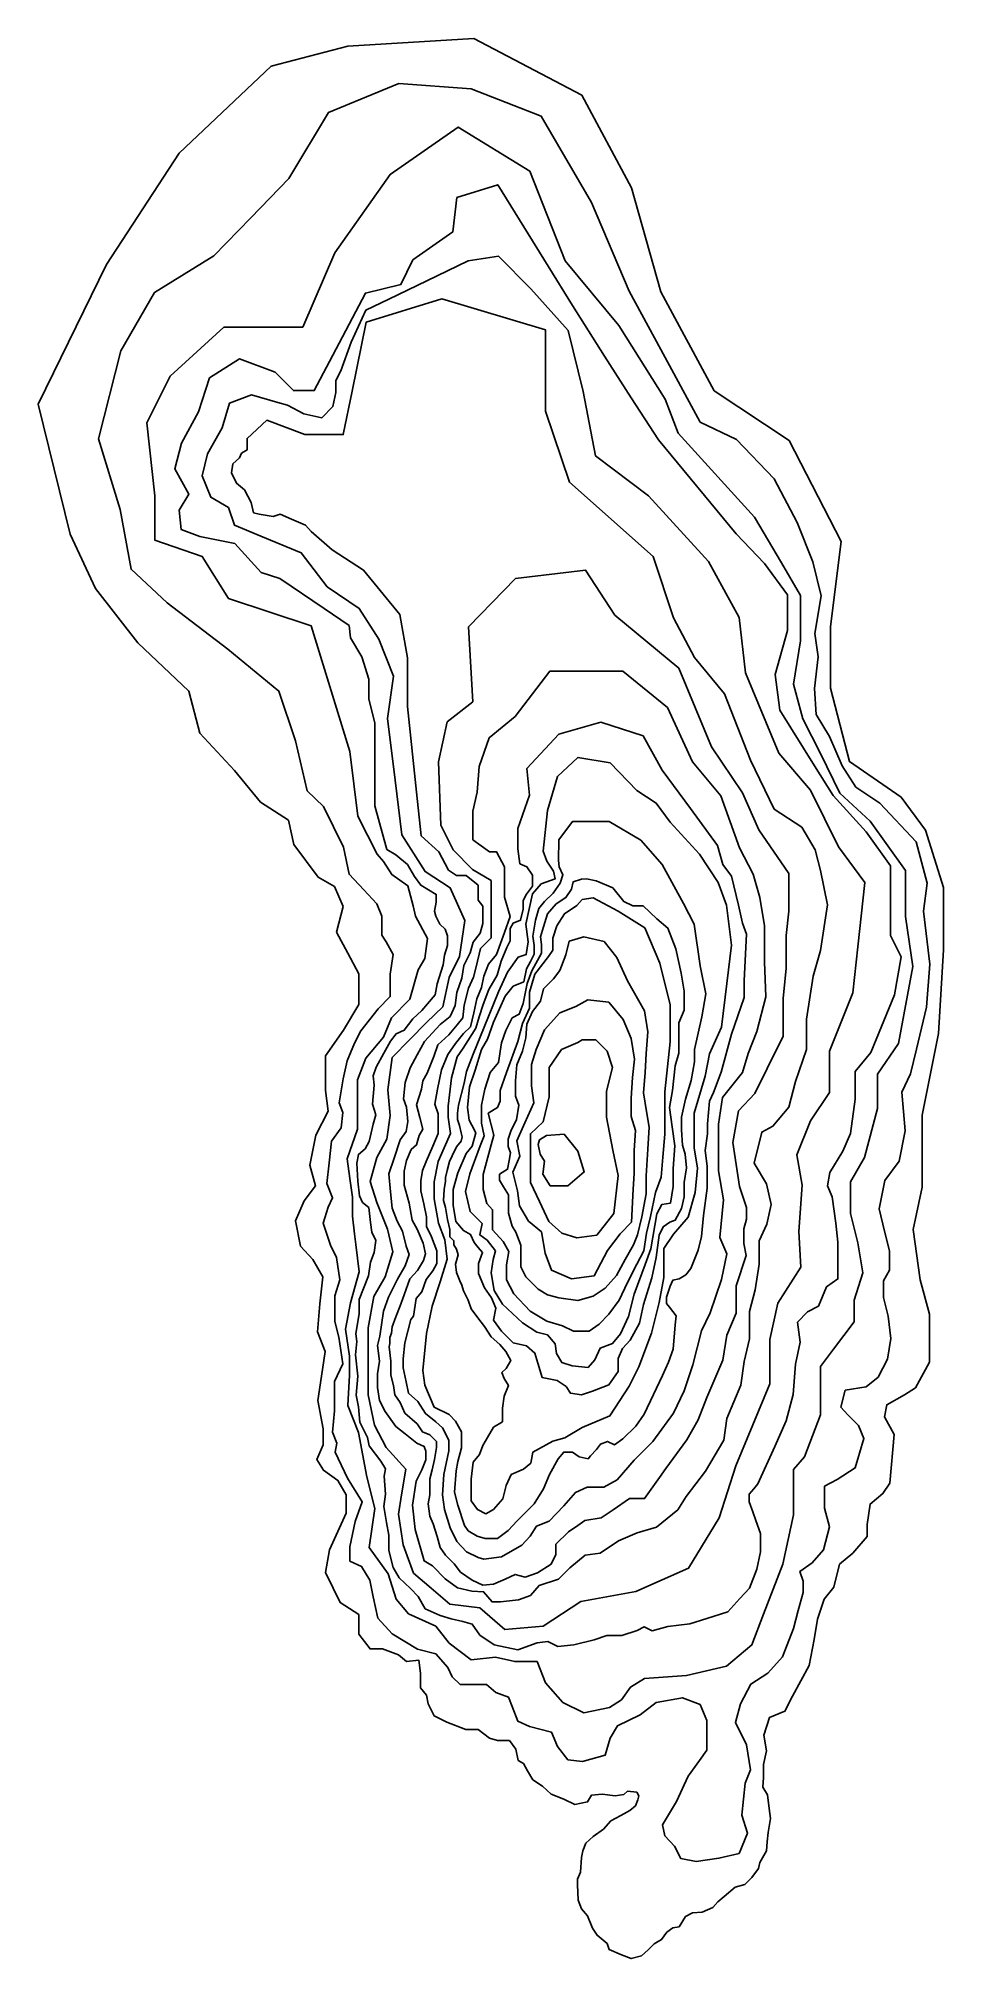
# Model space of a CAD drawing. Header units: metres. Extents: x 1046672 to 1051985, y 226889 to 238155.
import ezdxf

# ---------------------------------------------------------------- set-up
doc = ezdxf.new("R2010")
doc.units = ezdxf.units.M
doc.layers.add('Sample_BaseLayer', color=50, linetype='Continuous')

msp = doc.modelspace()

# ---------------------------------------------------------------- linework, layer by layer
at = {"layer": 'Sample_BaseLayer', "flags": 128}
for points in [[(1048140, 233568), (1048172, 233425), (1048315, 233234), (1048411, 233179), (1048462, 233062), (1048422, 232911), (1048488, 232788), (1048553, 232666), (1048553, 232487), (1048464, 232336), (1048358, 232185), (1048358, 231982), (1048374, 231861), (1048300, 231720), (1048265, 231545), (1048298, 231423), (1048232, 231335), (1048181, 231217), (1048211, 231069), (1048283, 230991), (1048341, 230889), (1048325, 230731), (1048310, 230567), (1048356, 230451), (1048340, 230345), (1048312, 230163), (1048343, 229998), (1048343, 229904), (1048306, 229817), (1048346, 229754), (1048430, 229695), (1048478, 229609), (1048478, 229551), (1048479, 229502), (1048381, 229287), (1048357, 229155), (1048402, 229062), (1048443, 228978), (1048553, 228907), (1048553, 228792), (1048619, 228706), (1048692, 228706), (1048786, 228672), (1048833, 228632), (1048905, 228640), (1048915, 228563), (1048915, 228478), (1048950, 228435), (1048960, 228384), (1048996, 228313), (1049069, 228276), (1049182, 228233), (1049254, 228233), (1049320, 228182), (1049367, 228169), (1049437, 228169), (1049474, 228118), (1049489, 228052), (1049519, 228033), (1049544, 227990), (1049575, 227938), (1049631, 227901), (1049681, 227854), (1049756, 227825), (1049821, 227793), (1049896, 227808), (1049918, 227847), (1049981, 227854), (1050057, 227843), (1050108, 227852), (1050129, 227871), (1050184, 227866), (1050197, 227843), (1050190, 227821), (1050176, 227786), (1050143, 227757), (1050090, 227728), (1050033, 227697), (1049989, 227648), (1049929, 227605), (1049885, 227567), (1049867, 227521), (1049860, 227482), (1049854, 227395), (1049837, 227354), (1049837, 227321), (1049841, 227231), (1049860, 227180), (1049895, 227139), (1049925, 227068), (1049952, 227026), (1050010, 226977), (1050022, 226942), (1050095, 226910), (1050152, 226889), (1050213, 226906), (1050251, 226940), (1050287, 226975), (1050330, 227000), (1050361, 227043), (1050396, 227069), (1050433, 227075), (1050471, 227135), (1050512, 227158), (1050568, 227161), (1050630, 227188), (1050660, 227221), (1050698, 227254), (1050762, 227307), (1050819, 227324), (1050860, 227365), (1050899, 227417), (1050907, 227453), (1050945, 227521), (1050950, 227574), (1050955, 227629), (1050969, 227710), (1050961, 227769), (1050951, 227850), (1050924, 227894), (1050929, 227952), (1050929, 228028), (1050945, 228108), (1050930, 228200), (1050964, 228304), (1051054, 228341), (1051099, 228428), (1051197, 228608), (1051226, 228762), (1051245, 228881), (1051284, 228997), (1051340, 229068), (1051374, 229203), (1051453, 229268), (1051537, 229366), (1051537, 229436), (1051554, 229556), (1051629, 229617), (1051670, 229678), (1051695, 229963), (1051639, 230068), (1051651, 230138), (1051756, 230196), (1051821, 230238), (1051902, 230388), (1051902, 230670), (1051847, 230872), (1051806, 231166), (1051859, 231416), (1051859, 231838), (1051955, 232317), (1051985, 232808), (1051985, 233174), (1051879, 233509), (1051736, 233704), (1051432, 233912), (1051322, 234343), (1051322, 234705), (1051384, 235204), (1051078, 235797), (1050639, 236088), (1050326, 236668), (1050154, 237279), (1049862, 237822), (1049228, 238155), (1048489, 238110), (1048038, 237993), (1047499, 237482), (1047073, 236828), (1046672, 236010), (1046858, 235246), (1047007, 234928), (1047257, 234609), (1047556, 234326), (1047619, 234079), (1047824, 233860), (1047976, 233675), (1048140, 233568)], [(1048415, 229861), (1048486, 229708), (1048573, 229568), (1048532, 229454), (1048501, 229305), (1048501, 229221), (1048569, 229190), (1048617, 229109), (1048638, 229011), (1048665, 228886), (1048749, 228795), (1048898, 228705), (1049006, 228677), (1049076, 228597), (1049101, 228542), (1049147, 228498), (1049217, 228498), (1049302, 228498), (1049358, 228450), (1049432, 228422), (1049453, 228368), (1049487, 228281), (1049554, 228251), (1049684, 228217), (1049719, 228133), (1049780, 228056), (1049865, 228046), (1049999, 228083), (1050028, 228183), (1050071, 228254), (1050204, 228319), (1050298, 228391), (1050452, 228419), (1050556, 228379), (1050595, 228285), (1050595, 228111), (1050552, 228052), (1050486, 227960), (1050417, 227810), (1050336, 227673), (1050349, 227610), (1050405, 227549), (1050443, 227476), (1050533, 227459), (1050666, 227478), (1050785, 227506), (1050834, 227624), (1050800, 227730), (1050821, 227919), (1050852, 227996), (1050828, 228144), (1050763, 228275), (1050793, 228384), (1050854, 228500), (1050953, 228563), (1051039, 228660), (1051105, 228826), (1051132, 228931), (1051160, 229036), (1051160, 229104), (1051142, 229161), (1051214, 229211), (1051281, 229288), (1051316, 229423), (1051286, 229532), (1051286, 229660), (1051361, 229700), (1051467, 229768), (1051517, 229940), (1051485, 230016), (1051424, 230080), (1051382, 230125), (1051408, 230224), (1051530, 230244), (1051602, 230301), (1051656, 230406), (1051676, 230528), (1051660, 230658), (1051632, 230767), (1051632, 230865), (1051668, 230928), (1051668, 231041), (1051639, 231156), (1051607, 231288), (1051641, 231454), (1051725, 231568), (1051760, 231746), (1051740, 231972), (1051790, 232080), (1051826, 232224), (1051885, 232472), (1051905, 232723), (1051867, 233034), (1051888, 233198), (1051825, 233441), (1051610, 233668), (1051470, 233763), (1051390, 233887), (1051315, 234060), (1051238, 234188), (1051227, 234341), (1051248, 234527), (1051230, 234664), (1051267, 234885), (1051218, 235085), (1051125, 235316), (1050990, 235572), (1050770, 235803), (1050557, 235904), (1050326, 236330), (1050139, 236673), (1049919, 237193), (1049624, 237700), (1049212, 237860), (1048787, 237891), (1048376, 237721), (1048143, 237333), (1047919, 237102), (1047703, 236879), (1047354, 236665), (1047157, 236322), (1047025, 235805), (1047152, 235392), (1047216, 235041), (1047428, 234843), (1047785, 234572), (1048083, 234326), (1048181, 234034), (1048250, 233741), (1048346, 233649), (1048463, 233410), (1048496, 233251), (1048582, 233159), (1048658, 233078), (1048689, 233005), (1048689, 232894), (1048713, 232854), (1048755, 232781), (1048738, 232665), (1048738, 232533), (1048667, 232462), (1048564, 232333), (1048527, 232260), (1048484, 232156), (1048462, 232051), (1048438, 231909), (1048459, 231854), (1048449, 231764), (1048392, 231685), (1048379, 231557), (1048365, 231436), (1048399, 231352), (1048374, 231297), (1048344, 231204), (1048386, 231075), (1048422, 231003), (1048441, 230871), (1048412, 230778), (1048412, 230627), (1048436, 230535), (1048460, 230378), (1048410, 230275), (1048410, 230102), (1048398, 229978), (1048424, 229913), (1048415, 229861)], [(1048660, 233369), (1048547, 233592), (1048500, 233972), (1048359, 234430), (1048274, 234708), (1047789, 234869), (1047634, 235115), (1047355, 235212), (1047355, 235471), (1047308, 235900), (1047446, 236173), (1047761, 236462), (1048224, 236462), (1048412, 236897), (1048737, 237357), (1049137, 237635), (1049556, 237376), (1049765, 236850), (1050080, 236470), (1050351, 236039), (1050428, 235840), (1050875, 235347), (1051033, 235078), (1051145, 234886), (1051145, 234621), (1051104, 234367), (1051159, 234163), (1051262, 233959), (1051377, 233727), (1051554, 233562), (1051761, 233273), (1051761, 233003), (1051805, 232709), (1051720, 232259), (1051598, 232078), (1051598, 231877), (1051520, 231590), (1051438, 231446), (1051438, 231260), (1051482, 231088), (1051511, 230912), (1051461, 230752), (1051461, 230625), (1051339, 230465), (1051262, 230363), (1051262, 230079), (1051169, 229832), (1051104, 229759), (1051104, 229493), (1051042, 229203), (1050929, 228909), (1050859, 228729), (1050711, 228605), (1050476, 228550), (1050229, 228533), (1050147, 228482), (1050094, 228408), (1050025, 228362), (1049874, 228331), (1049751, 228392), (1049648, 228507), (1049599, 228632), (1049468, 228632), (1049355, 228658), (1049212, 228641), (1049084, 228740), (1049005, 228839), (1048845, 228912), (1048772, 228997), (1048725, 229146), (1048614, 229300), (1048647, 229530), (1048601, 229716), (1048551, 229975), (1048488, 230134), (1048499, 230312), (1048499, 230424), (1048475, 230581), (1048505, 230737), (1048556, 230919), (1048536, 231078), (1048528, 231142), (1048515, 231245), (1048515, 231356), (1048500, 231466), (1048484, 231581), (1048545, 231755), (1048545, 231892), (1048545, 232044), (1048595, 232173), (1048698, 232296), (1048745, 232408), (1048852, 232519), (1048901, 232690), (1048940, 232756), (1048957, 232874), (1048886, 233005), (1048872, 233066), (1048840, 233184), (1048747, 233249), (1048697, 233326), (1048660, 233369)], [(1048717, 233397), (1048648, 233652), (1048648, 233902), (1048648, 234138), (1048611, 234281), (1048611, 234396), (1048571, 234526), (1048504, 234638), (1048497, 234710), (1048350, 234810), (1048089, 234987), (1047980, 235022), (1047825, 235192), (1047619, 235232), (1047510, 235274), (1047498, 235387), (1047556, 235482), (1047474, 235630), (1047513, 235780), (1047613, 235965), (1047677, 236163), (1047852, 236275), (1048062, 236198), (1048169, 236089), (1048291, 236089), (1048381, 236260), (1048592, 236661), (1048800, 236711), (1048870, 236856), (1049104, 237020), (1049129, 237221), (1049368, 237297), (1049522, 237049), (1049808, 236589), (1049994, 236291), (1050152, 236047), (1050311, 235801), (1050767, 235248), (1050933, 235074), (1051068, 234891), (1051068, 234682), (1050997, 234424), (1051024, 234213), (1051228, 233887), (1051336, 233714), (1051531, 233501), (1051674, 233300), (1051674, 233077), (1051674, 232892), (1051737, 232766), (1051697, 232543), (1051559, 232205), (1051466, 232093), (1051466, 231932), (1051439, 231730), (1051394, 231626), (1051317, 231501), (1051304, 231423), (1051332, 231359), (1051352, 231203), (1051365, 231093), (1051365, 230877), (1051297, 230830), (1051250, 230716), (1051186, 230683), (1051127, 230623), (1051144, 230505), (1051116, 230377), (1051102, 230199), (1051061, 230044), (1050994, 229893), (1050895, 229674), (1050871, 229646), (1050843, 229614), (1050843, 229569), (1050866, 229510), (1050884, 229460), (1050911, 229383), (1050911, 229328), (1050911, 229275), (1050889, 229174), (1050845, 229062), (1050790, 229002), (1050719, 228923), (1050595, 228884), (1050495, 228854), (1050366, 228837), (1050274, 228811), (1050227, 228836), (1050187, 228813), (1050097, 228785), (1050008, 228785), (1049934, 228759), (1049814, 228730), (1049721, 228721), (1049663, 228750), (1049600, 228742), (1049487, 228701), (1049348, 228729), (1049264, 228787), (1049219, 228851), (1049163, 228866), (1049096, 228883), (1049031, 228901), (1048943, 228942), (1048901, 229014), (1048856, 229061), (1048790, 229123), (1048754, 229183), (1048729, 229284), (1048729, 229374), (1048716, 229448), (1048699, 229542), (1048710, 229614), (1048701, 229719), (1048710, 229762), (1048682, 229807), (1048614, 229897), (1048604, 229947), (1048559, 230037), (1048551, 230127), (1048538, 230194), (1048548, 230306), (1048534, 230432), (1048541, 230510), (1048535, 230554), (1048556, 230674), (1048556, 230757), (1048610, 230895), (1048622, 230976), (1048644, 231031), (1048652, 231103), (1048629, 231152), (1048622, 231207), (1048611, 231295), (1048574, 231326), (1048558, 231364), (1048548, 231450), (1048541, 231556), (1048551, 231607), (1048590, 231641), (1048614, 231684), (1048638, 231784), (1048652, 231839), (1048634, 231902), (1048643, 232013), (1048637, 232068), (1048654, 232119), (1048699, 232201), (1048739, 232271), (1048772, 232314), (1048820, 232337), (1048870, 232403), (1048923, 232451), (1048957, 232491), (1049002, 232543), (1049012, 232609), (1049048, 232719), (1049055, 232777), (1049073, 232834), (1049073, 232889), (1049059, 232928), (1049029, 232958), (1049005, 233005), (1048998, 233035), (1049007, 233088), (1049007, 233133), (1048962, 233159), (1048917, 233187), (1048880, 233237), (1048839, 233308), (1048771, 233366), (1048717, 233397)], [(1048077, 236019), (1047924, 236064), (1047794, 236016), (1047751, 235871), (1047665, 235718), (1047633, 235588), (1047685, 235463), (1047788, 235403), (1047823, 235299), (1047977, 235235), (1048215, 235137), (1048367, 234938), (1048556, 234811), (1048671, 234630), (1048756, 234414), (1048722, 234165), (1048766, 233804), (1048805, 233482), (1048942, 233267), (1049090, 233172), (1049176, 232980), (1049144, 232769), (1049084, 232646), (1049046, 232474), (1048950, 232382), (1048853, 232282), (1048749, 232175), (1048724, 231986), (1048737, 231836), (1048717, 231696), (1048659, 231590), (1048619, 231449), (1048659, 231325), (1048722, 231168), (1048752, 231036), (1048707, 230890), (1048641, 230774), (1048608, 230590), (1048608, 230438), (1048608, 230196), (1048645, 230018), (1048714, 229887), (1048829, 229760), (1048804, 229610), (1048785, 229496), (1048813, 229316), (1048873, 229151), (1048977, 229063), (1049088, 228968), (1049263, 228946), (1049410, 228819), (1049634, 228839), (1049857, 228985), (1050178, 229043), (1050488, 229179), (1050667, 229474), (1050766, 229780), (1050866, 230021), (1050966, 230262), (1050966, 230522), (1051013, 230734), (1051148, 230946), (1051135, 231155), (1051156, 231426), (1051123, 231604), (1051204, 231804), (1051316, 231970), (1051316, 232213), (1051453, 232556), (1051482, 232826), (1051522, 233202), (1051368, 233412), (1051204, 233744), (1051019, 233962), (1050822, 234433), (1050785, 234757), (1050605, 235086), (1050254, 235472), (1049943, 235706), (1049870, 236084), (1049781, 236441), (1049562, 236686), (1049372, 236877), (1049194, 236850), (1048952, 236733), (1048729, 236625), (1048594, 236561), (1048509, 236373), (1048448, 236204), (1048418, 236148), (1048418, 236077), (1048400, 235995), (1048335, 235930), (1048230, 235953), (1048134, 236004), (1048077, 236019)], [(1051231, 233395), (1051154, 233527), (1050991, 233634), (1050852, 233920), (1050699, 234310), (1050523, 234523), (1050400, 234755), (1050281, 235116), (1049790, 235551), (1049649, 235969), (1049649, 236445), (1049040, 236627), (1048597, 236491), (1048514, 236085), (1048462, 235831), (1048236, 235831), (1048013, 235915), (1047897, 235808), (1047897, 235741), (1047864, 235721), (1047852, 235695), (1047813, 235659), (1047805, 235607), (1047835, 235545), (1047883, 235506), (1047922, 235432), (1047935, 235372), (1047969, 235363), (1048051, 235350), (1048092, 235363), (1048157, 235335), (1048241, 235300), (1048273, 235263), (1048397, 235154), (1048581, 235036), (1048794, 234776), (1048838, 234520), (1048838, 234235), (1048891, 233733), (1048918, 233477), (1049022, 233383), (1049079, 233276), (1049127, 233243), (1049184, 233243), (1049254, 233187), (1049254, 233100), (1049281, 233063), (1049281, 232963), (1049266, 232906), (1049225, 232853), (1049206, 232791), (1049169, 232716), (1049157, 232641), (1049128, 232558), (1049118, 232482), (1049089, 232416), (1049031, 232370), (1048938, 232269), (1048896, 232192), (1048855, 232116), (1048826, 232030), (1048815, 231933), (1048832, 231884), (1048841, 231801), (1048831, 231742), (1048796, 231693), (1048760, 231586), (1048729, 231493), (1048739, 231388), (1048749, 231292), (1048778, 231216), (1048810, 231157), (1048830, 231069), (1048848, 231020), (1048826, 230954), (1048780, 230876), (1048727, 230770), (1048697, 230687), (1048676, 230541), (1048663, 230486), (1048675, 230395), (1048663, 230319), (1048663, 230240), (1048674, 230164), (1048707, 230098), (1048771, 230011), (1048826, 229968), (1048894, 229914), (1048936, 229894), (1048946, 229866), (1048946, 229816), (1048923, 229756), (1048889, 229690), (1048868, 229549), (1048884, 229406), (1048937, 229222), (1048986, 229194), (1049059, 229117), (1049133, 229064), (1049216, 229045), (1049285, 229041), (1049335, 228982), (1049384, 228982), (1049490, 228993), (1049560, 229019), (1049611, 229078), (1049725, 229115), (1049791, 229181), (1049881, 229256), (1049970, 229267), (1050078, 229341), (1050187, 229387), (1050300, 229420), (1050425, 229521), (1050475, 229601), (1050587, 229749), (1050696, 229930), (1050712, 230058), (1050795, 230254), (1050814, 230392), (1050846, 230525), (1050846, 230685), (1050880, 230812), (1050902, 230963), (1050902, 231100), (1050947, 231198), (1050973, 231313), (1050945, 231435), (1050873, 231555), (1050918, 231738), (1050983, 231773), (1051076, 231885), (1051116, 232035), (1051181, 232223), (1051181, 232400), (1051220, 232653), (1051263, 232804), (1051304, 233072), (1051263, 233274), (1051231, 233395)], [(1049035, 233540), (1049107, 233395), (1049220, 233280), (1049330, 233214), (1049330, 233054), (1049330, 232878), (1049268, 232815), (1049242, 232708), (1049227, 232647), (1049196, 232582), (1049172, 232483), (1049163, 232408), (1049130, 232368), (1049081, 232309), (1049016, 232250), (1048993, 232182), (1048954, 232084), (1048928, 232040), (1048920, 231991), (1048892, 231899), (1048912, 231823), (1048929, 231756), (1048908, 231718), (1048892, 231663), (1048861, 231636), (1048833, 231571), (1048820, 231509), (1048820, 231426), (1048848, 231322), (1048866, 231221), (1048896, 231168), (1048931, 231086), (1048944, 231024), (1048933, 230984), (1048897, 230927), (1048852, 230877), (1048819, 230783), (1048795, 230718), (1048771, 230654), (1048749, 230596), (1048745, 230559), (1048735, 230533), (1048735, 230498), (1048731, 230478), (1048740, 230394), (1048740, 230312), (1048756, 230252), (1048764, 230196), (1048796, 230152), (1048824, 230090), (1048896, 230026), (1048926, 229980), (1048970, 229961), (1049008, 229923), (1049008, 229887), (1048998, 229817), (1048983, 229757), (1048969, 229704), (1048969, 229609), (1048960, 229558), (1048970, 229484), (1048990, 229440), (1049012, 229365), (1049031, 229300), (1049061, 229255), (1049113, 229206), (1049150, 229157), (1049218, 229110), (1049280, 229079), (1049343, 229085), (1049411, 229116), (1049470, 229143), (1049529, 229126), (1049601, 229153), (1049681, 229204), (1049710, 229260), (1049710, 229320), (1049783, 229392), (1049839, 229430), (1049880, 229460), (1049975, 229474), (1050045, 229522), (1050142, 229588), (1050230, 229588), (1050317, 229711), (1050354, 229764), (1050479, 229933), (1050545, 230050), (1050596, 230181), (1050690, 230401), (1050712, 230546), (1050767, 230676), (1050767, 230837), (1050827, 231014), (1050812, 231084), (1050812, 231171), (1050828, 231228), (1050828, 231295), (1050788, 231420), (1050748, 231678), (1050782, 231863), (1050877, 231965), (1050949, 232111), (1051043, 232302), (1051043, 232525), (1051061, 232699), (1051061, 232892), (1051077, 233034), (1051077, 233255), (1050900, 233512), (1050805, 233728), (1050622, 233998), (1050431, 234461), (1050055, 234772), (1049884, 235036), (1049472, 234986), (1049197, 234703), (1049222, 234263), (1049071, 234145), (1049021, 233910), (1049035, 233540)], [(1049247, 233732), (1049222, 233622), (1049222, 233454), (1049320, 233382), (1049362, 233382), (1049409, 233294), (1049409, 233195), (1049409, 233116), (1049442, 233004), (1049408, 232909), (1049362, 232780), (1049314, 232723), (1049287, 232653), (1049273, 232587), (1049246, 232520), (1049228, 232438), (1049209, 232355), (1049167, 232317), (1049120, 232259), (1049076, 232194), (1049039, 232103), (1049015, 231990), (1049000, 231903), (1049018, 231845), (1049018, 231731), (1048987, 231655), (1048949, 231565), (1048927, 231512), (1048917, 231452), (1048917, 231393), (1048934, 231318), (1048950, 231241), (1048950, 231185), (1048979, 231123), (1049010, 231042), (1049010, 230968), (1048987, 230925), (1048948, 230874), (1048922, 230801), (1048889, 230762), (1048873, 230658), (1048859, 230639), (1048823, 230501), (1048813, 230407), (1048813, 230355), (1048831, 230272), (1048845, 230207), (1048899, 230158), (1048944, 230087), (1049005, 230039), (1049045, 230004), (1049081, 229930), (1049081, 229869), (1049052, 229729), (1049045, 229610), (1049055, 229523), (1049089, 229416), (1049128, 229337), (1049185, 229276), (1049253, 229243), (1049287, 229233), (1049391, 229246), (1049509, 229314), (1049559, 229368), (1049595, 229427), (1049671, 229456), (1049756, 229545), (1049824, 229624), (1049894, 229655), (1049991, 229655), (1050069, 229697), (1050170, 229814), (1050278, 229923), (1050399, 230089), (1050463, 230221), (1050514, 230372), (1050565, 230573), (1050615, 230677), (1050682, 230874), (1050712, 231024), (1050671, 231120), (1050693, 231341), (1050664, 231510), (1050664, 231784), (1050688, 231942), (1050805, 232087), (1050838, 232200), (1050889, 232329), (1050942, 232531), (1050933, 232738), (1050933, 232949), (1050907, 233115), (1050868, 233251), (1050787, 233406), (1050677, 233711), (1050512, 233911), (1050364, 234229), (1050102, 234442), (1049674, 234442), (1049470, 234176), (1049318, 234052), (1049260, 233884), (1049247, 233732)], [(1050659, 233420), (1050499, 233636), (1050333, 233862), (1050221, 234063), (1049974, 234144), (1049726, 234073), (1049540, 233871), (1049555, 233716), (1049487, 233520), (1049487, 233401), (1049499, 233313), (1049540, 233295), (1049573, 233245), (1049573, 233181), (1049538, 233135), (1049518, 233097), (1049518, 233046), (1049502, 232981), (1049458, 232964), (1049442, 232933), (1049442, 232860), (1049421, 232821), (1049388, 232742), (1049365, 232660), (1049317, 232574), (1049282, 232487), (1049260, 232415), (1049239, 232348), (1049192, 232273), (1049166, 232231), (1049130, 232179), (1049097, 232056), (1049078, 231891), (1049078, 231825), (1049091, 231731), (1049053, 231645), (1049019, 231566), (1048995, 231446), (1048995, 231347), (1049020, 231203), (1049058, 231107), (1049072, 230993), (1049030, 230859), (1048984, 230716), (1048950, 230557), (1048928, 230340), (1048940, 230253), (1048996, 230124), (1049083, 230081), (1049120, 230043), (1049156, 229979), (1049156, 229886), (1049135, 229806), (1049125, 229750), (1049115, 229626), (1049134, 229550), (1049174, 229430), (1049195, 229399), (1049247, 229367), (1049295, 229354), (1049367, 229354), (1049430, 229400), (1049483, 229458), (1049582, 229557), (1049636, 229645), (1049673, 229729), (1049723, 229822), (1049756, 229861), (1049808, 229861), (1049846, 229833), (1049899, 229822), (1049913, 229838), (1049948, 229875), (1049971, 229908), (1050013, 229923), (1050053, 229904), (1050102, 229938), (1050178, 230013), (1050228, 230084), (1050282, 230198), (1050336, 230311), (1050370, 230389), (1050397, 230464), (1050410, 230607), (1050415, 230661), (1050376, 230711), (1050359, 230733), (1050359, 230769), (1050381, 230834), (1050396, 230870), (1050433, 230878), (1050473, 230901), (1050502, 230937), (1050544, 231045), (1050564, 231125), (1050575, 231248), (1050598, 231410), (1050598, 231538), (1050585, 231630), (1050599, 231729), (1050599, 231787), (1050611, 231919), (1050635, 231971), (1050679, 232089), (1050741, 232312), (1050814, 232528), (1050814, 232628), (1050828, 232899), (1050804, 232965), (1050781, 233070), (1050740, 233239), (1050690, 233309), (1050659, 233420)], [(1049635, 233387), (1049660, 233625), (1049719, 233825), (1049839, 233937), (1050029, 233904), (1050184, 233743), (1050299, 233669), (1050380, 233556), (1050553, 233369), (1050662, 233202), (1050711, 233070), (1050741, 232835), (1050713, 232610), (1050681, 232353), (1050611, 232197), (1050585, 232067), (1050521, 231850), (1050521, 231645), (1050540, 231526), (1050527, 231383), (1050485, 231239), (1050399, 231139), (1050344, 231055), (1050344, 230886), (1050315, 230738), (1050271, 230558), (1050196, 230361), (1050140, 230248), (1050027, 230074), (1049864, 230005), (1049762, 229945), (1049692, 229924), (1049575, 229861), (1049562, 229796), (1049519, 229761), (1049448, 229729), (1049417, 229665), (1049399, 229586), (1049343, 229523), (1049299, 229499), (1049249, 229523), (1049212, 229575), (1049212, 229625), (1049212, 229702), (1049225, 229801), (1049261, 229847), (1049281, 229899), (1049309, 229947), (1049344, 230006), (1049396, 230039), (1049396, 230119), (1049406, 230189), (1049431, 230251), (1049406, 230293), (1049393, 230327), (1049418, 230352), (1049445, 230399), (1049416, 230450), (1049381, 230492), (1049330, 230537), (1049290, 230598), (1049252, 230648), (1049212, 230702), (1049194, 230753), (1049167, 230806), (1049158, 230841), (1049145, 230865), (1049127, 230914), (1049120, 230963), (1049136, 231018), (1049126, 231051), (1049111, 231076), (1049111, 231101), (1049087, 231123), (1049087, 231167), (1049073, 231225), (1049062, 231295), (1049050, 231336), (1049053, 231401), (1049062, 231450), (1049062, 231471), (1049072, 231512), (1049086, 231566), (1049100, 231599), (1049127, 231652), (1049154, 231685), (1049160, 231711), (1049153, 231734), (1049143, 231776), (1049133, 231813), (1049133, 231850), (1049139, 231896), (1049171, 232026), (1049185, 232094), (1049224, 232195), (1049288, 232354), (1049372, 232562), (1049426, 232677), (1049488, 232765), (1049536, 232780), (1049546, 232855), (1049533, 232959), (1049572, 233137), (1049624, 233195), (1049705, 233224), (1049695, 233270), (1049657, 233328), (1049635, 233387)], [(1049724, 233332), (1049729, 233295), (1049751, 233247), (1049734, 233199), (1049694, 233140), (1049642, 233091), (1049609, 233051), (1049589, 232982), (1049575, 232887), (1049583, 232834), (1049583, 232783), (1049560, 232739), (1049538, 232697), (1049521, 232620), (1049459, 232595), (1049411, 232535), (1049379, 232462), (1049343, 232383), (1049308, 232283), (1049274, 232222), (1049235, 232102), (1049203, 232004), (1049190, 231882), (1049201, 231809), (1049217, 231779), (1049239, 231733), (1049218, 231655), (1049183, 231612), (1049134, 231499), (1049107, 231401), (1049107, 231309), (1049123, 231214), (1049167, 231160), (1049209, 231138), (1049230, 231091), (1049254, 231062), (1049279, 231032), (1049255, 230967), (1049255, 230908), (1049290, 230825), (1049331, 230765), (1049357, 230705), (1049344, 230635), (1049390, 230571), (1049458, 230502), (1049538, 230485), (1049586, 230442), (1049604, 230383), (1049630, 230298), (1049717, 230281), (1049769, 230245), (1049795, 230206), (1049860, 230196), (1049924, 230219), (1050021, 230256), (1050075, 230334), (1050075, 230410), (1050100, 230469), (1050145, 230517), (1050200, 230618), (1050224, 230727), (1050273, 230884), (1050299, 231002), (1050315, 231133), (1050339, 231183), (1050378, 231210), (1050410, 231221), (1050446, 231290), (1050463, 231359), (1050463, 231443), (1050476, 231528), (1050469, 231608), (1050452, 231661), (1050446, 231752), (1050446, 231825), (1050471, 231931), (1050503, 232041), (1050524, 232151), (1050524, 232222), (1050567, 232415), (1050590, 232549), (1050556, 232713), (1050522, 232959), (1050458, 233079), (1050334, 233308), (1050208, 233451), (1050022, 233560), (1049807, 233560), (1049726, 233453), (1049724, 233332)], [(1049859, 233223), (1049811, 233206), (1049802, 233164), (1049768, 233114), (1049712, 233078), (1049661, 233019), (1049637, 232943), (1049619, 232884), (1049625, 232839), (1049625, 232788), (1049569, 232684), (1049542, 232610), (1049518, 232492), (1049494, 232430), (1049454, 232408), (1049416, 232334), (1049390, 232262), (1049373, 232147), (1049323, 232088), (1049293, 231990), (1049274, 231896), (1049274, 231791), (1049288, 231717), (1049266, 231657), (1049205, 231494), (1049179, 231389), (1049206, 231272), (1049276, 231202), (1049264, 231135), (1049307, 231104), (1049356, 231042), (1049342, 230991), (1049330, 230912), (1049348, 230809), (1049396, 230728), (1049513, 230619), (1049597, 230565), (1049661, 230548), (1049705, 230496), (1049714, 230440), (1049745, 230386), (1049805, 230367), (1049899, 230358), (1049939, 230402), (1049969, 230470), (1050042, 230498), (1050089, 230554), (1050136, 230657), (1050170, 230788), (1050233, 230961), (1050266, 231053), (1050302, 231258), (1050331, 231313), (1050382, 231322), (1050397, 231419), (1050397, 231525), (1050408, 231657), (1050392, 231769), (1050376, 231883), (1050394, 231983), (1050410, 232127), (1050431, 232202), (1050431, 232379), (1050462, 232453), (1050462, 232566), (1050445, 232670), (1050414, 232814), (1050366, 232935), (1050302, 232990), (1050221, 233065), (1050162, 233065), (1050108, 233091), (1050043, 233171), (1049947, 233213), (1049890, 233224), (1049859, 233223)], [(1049832, 233067), (1049760, 233019), (1049715, 232948), (1049692, 232877), (1049692, 232805), (1049667, 232769), (1049587, 232665), (1049554, 232560), (1049554, 232466), (1049514, 232376), (1049487, 232269), (1049420, 232088), (1049382, 231983), (1049382, 231919), (1049366, 231882), (1049313, 231849), (1049330, 231781), (1049345, 231721), (1049330, 231664), (1049310, 231591), (1049283, 231489), (1049283, 231401), (1049305, 231320), (1049338, 231283), (1049338, 231220), (1049338, 231164), (1049400, 231097), (1049434, 231038), (1049419, 230960), (1049419, 230871), (1049462, 230790), (1049558, 230688), (1049656, 230628), (1049749, 230602), (1049813, 230571), (1049905, 230571), (1049964, 230611), (1050021, 230669), (1050081, 230753), (1050129, 230856), (1050185, 230963), (1050226, 231041), (1050242, 231145), (1050264, 231243), (1050295, 231383), (1050327, 231474), (1050338, 231591), (1050350, 231727), (1050350, 231974), (1050381, 232268), (1050381, 232485), (1050320, 232729), (1050231, 232936), (1050075, 233035), (1049929, 233113), (1049864, 233103), (1049832, 233067)], [(1049874, 232884), (1049788, 232858), (1049768, 232778), (1049732, 232687), (1049695, 232638), (1049636, 232578), (1049619, 232506), (1049573, 232446), (1049540, 232372), (1049533, 232292), (1049513, 232213), (1049481, 232133), (1049473, 232040), (1049473, 231949), (1049493, 231896), (1049479, 231811), (1049447, 231749), (1049430, 231697), (1049430, 231654), (1049443, 231616), (1049436, 231572), (1049426, 231520), (1049378, 231491), (1049378, 231456), (1049403, 231417), (1049432, 231371), (1049432, 231312), (1049432, 231262), (1049453, 231187), (1049474, 231152), (1049503, 231075), (1049503, 230976), (1049503, 230948), (1049533, 230890), (1049605, 230816), (1049660, 230783), (1049727, 230765), (1049838, 230750), (1049928, 230776), (1049999, 230823), (1050065, 230897), (1050117, 230991), (1050165, 231076), (1050189, 231136), (1050214, 231241), (1050239, 231377), (1050239, 231482), (1050249, 231638), (1050258, 231768), (1050242, 231860), (1050223, 231968), (1050233, 232088), (1050239, 232200), (1050250, 232326), (1050229, 232450), (1050129, 232626), (1050068, 232763), (1049992, 232856), (1049874, 232884)], [(1049827, 232476), (1049733, 232438), (1049643, 232339), (1049593, 232222), (1049566, 232134), (1049566, 232010), (1049581, 231910), (1049528, 231793), (1049480, 231687), (1049499, 231597), (1049456, 231503), (1049485, 231393), (1049496, 231306), (1049548, 231216), (1049626, 231153), (1049646, 231027), (1049683, 230928), (1049801, 230877), (1049935, 230895), (1050013, 231043), (1050087, 231141), (1050153, 231209), (1050164, 231404), (1050169, 231495), (1050169, 231631), (1050177, 231748), (1050151, 231830), (1050151, 231937), (1050160, 232059), (1050171, 232166), (1050151, 232288), (1050104, 232398), (1050020, 232500), (1049898, 232515), (1049827, 232476)], [(1049838, 232263), (1049743, 232222), (1049670, 232117), (1049670, 231945), (1049634, 231798), (1049560, 231729), (1049560, 231559), (1049560, 231442), (1049613, 231331), (1049668, 231214), (1049744, 231145), (1049833, 231118), (1049949, 231134), (1050049, 231261), (1050076, 231483), (1050043, 231633), (1050007, 231825), (1050007, 231979), (1050042, 232118), (1050010, 232213), (1049945, 232279), (1049863, 232279), (1049838, 232263)], [(1049606, 231666), (1049618, 231609), (1049642, 231568), (1049633, 231492), (1049676, 231423), (1049779, 231423), (1049876, 231505), (1049839, 231626), (1049758, 231727), (1049654, 231719), (1049614, 231692), (1049606, 231666)]]:
    msp.add_lwpolyline(points, dxfattribs=at)

doc.saveas('drawing.dxf')
